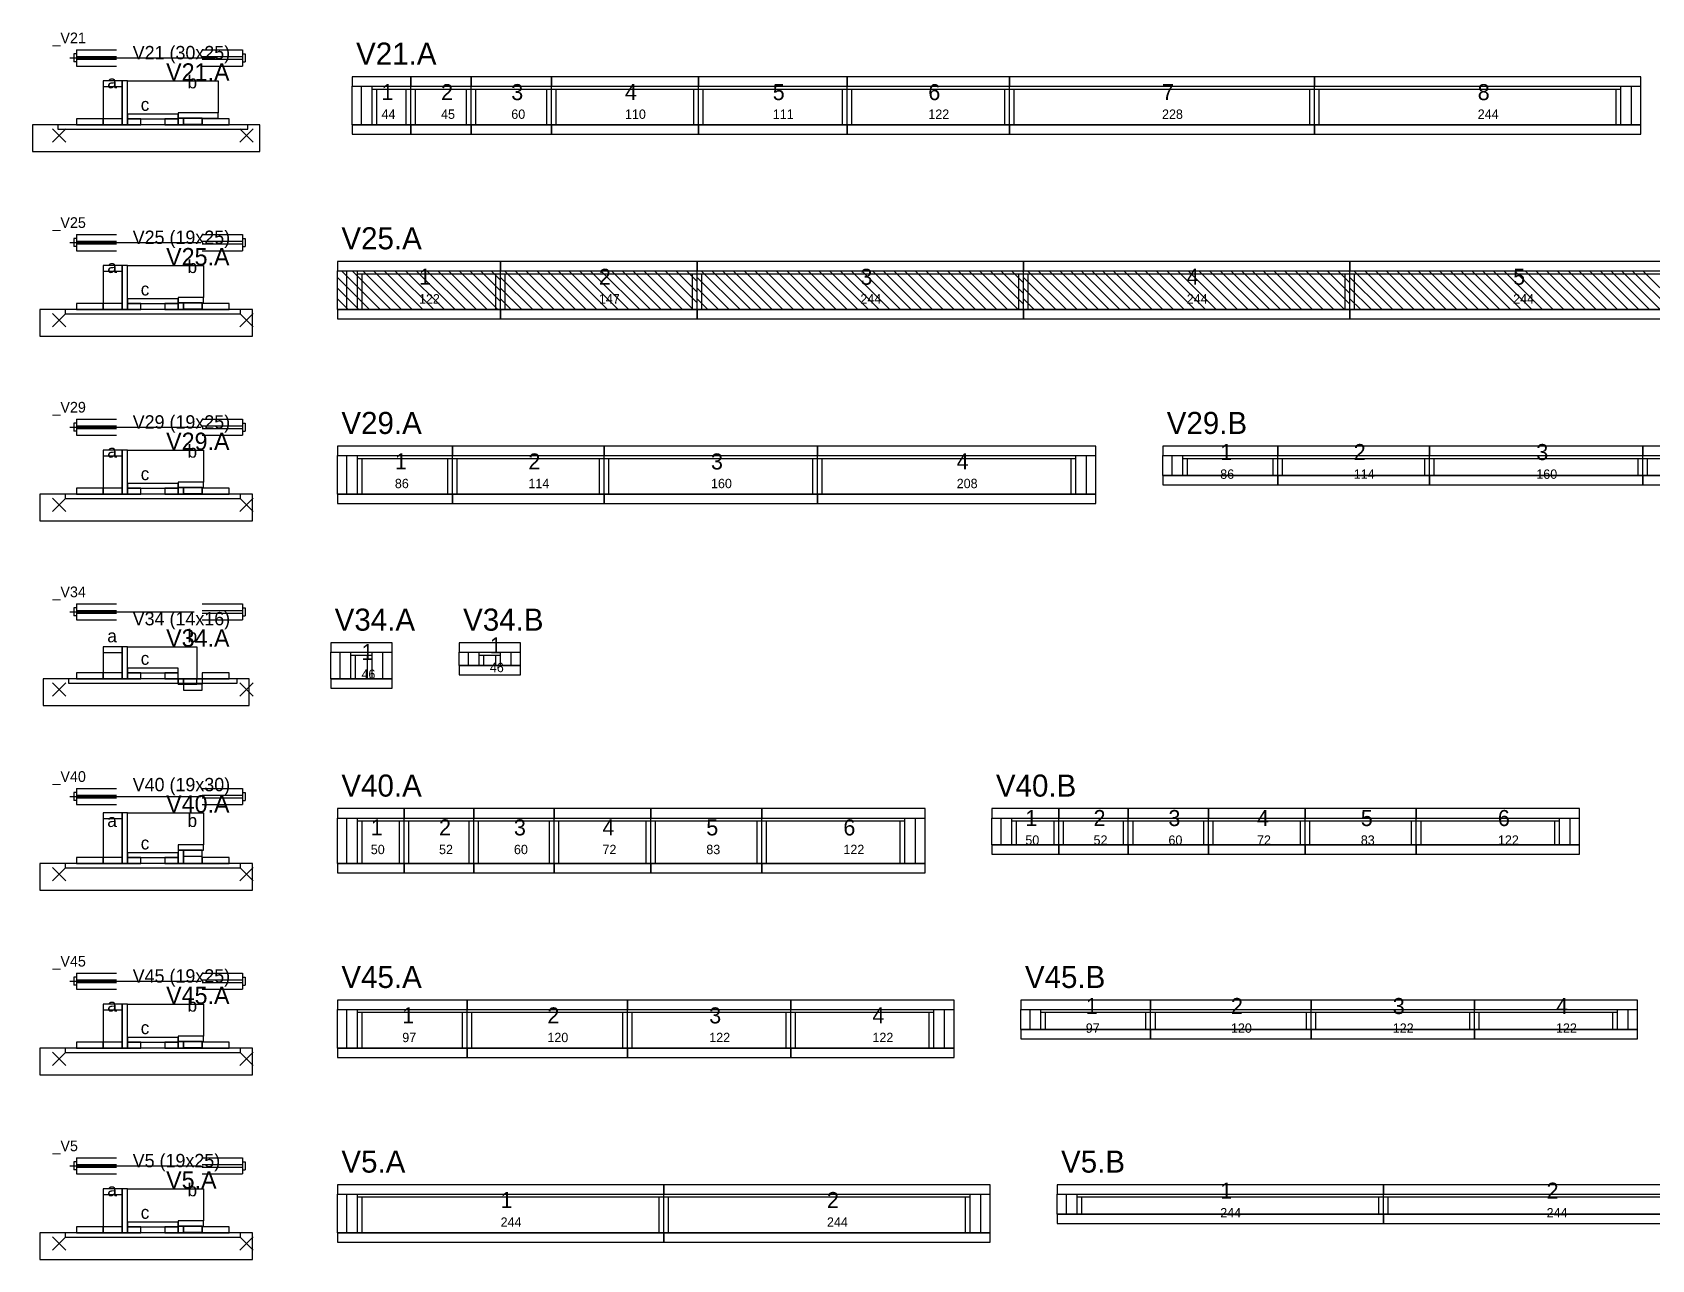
# Model space of a CAD drawing. Header units: metres. Extents: x -10 to 74425, y -2037 to 26.
# Drawn here: x 46985 to 48195, y -904 to 13 of the extents above; entities that cross this region are included whole.
import ezdxf

# ---------------------------------------------------------------- set-up
doc = ezdxf.new("R2010")
doc.units = ezdxf.units.M
doc.layers.add('LABELS', color=3, linetype='Continuous')
doc.layers.add('VIGAS', color=7, linetype='Continuous')

msp = doc.modelspace()

# ---------------------------------------------------------------- linework, layer by layer
at = {"layer": 'VIGAS'}
for p, q in [((47017.6, 0), (47047.6, 0)), ((47017.6, 0), (47017.6, -12)), ((47111.6, 0), (47141.6, 0)), ((47141.6, 0), (47141.6, -12)), ((47012.6, -6), (47121.6, -6)), ((47015.6, -3), (47015.6, -9)), ((47017.6, -3), (47015.6, -3)), ((47017.6, -9), (47015.6, -9)), ((47017.6, -5), (47047.6, -5)), ((47017.6, -7), (47047.6, -7)), ((47017.6, -12), (47047.6, -12)), ((47111.6, -5), (47141.6, -5)), ((47111.6, -7), (47141.6, -7)), ((47111.6, -12), (47141.6, -12)), ((47141.6, -3), (47143.6, -3)), ((47141.6, -9), (47143.6, -9)), ((47143.6, -3), (47143.6, -9)), ((47223.6, -27), (47267.6, -27)), ((47223.6, -56), (47223.6, -27)), ((47230.6, -56), (47230.6, -27)), ((47238.6, -56), (47238.6, -27)), ((47238.6, -29.2), (47267.6, -29.2)), ((47242.1, -56), (47242.1, -29.2)), ((47264.1, -56), (47264.1, -29.2)), ((47267.6, -56), (47267.6, -27)), ((47267.6, -56), (47267.6, -27)), ((47267.6, -27), (47312.6, -27)), ((47267.6, -56), (47267.6, -27)), ((47267.6, -56), (47267.6, -27)), ((47267.6, -56), (47267.6, -27)), ((47267.6, -29.2), (47312.6, -29.2)), ((47271.1, -56), (47271.1, -29.2)), ((47309.1, -56), (47309.1, -29.2)), ((47312.6, -56), (47312.6, -27)), ((47312.6, -56), (47312.6, -27)), ((47312.6, -27), (47372.6, -27)), ((47312.6, -56), (47312.6, -27)), ((47312.6, -56), (47312.6, -27)), ((47312.6, -56), (47312.6, -27)), ((47312.6, -29.2), (47372.6, -29.2)), ((47316.1, -56), (47316.1, -29.2)), ((47369.1, -56), (47369.1, -29.2)), ((47372.6, -56), (47372.6, -27)), ((47372.6, -56), (47372.6, -27)), ((47372.6, -27), (47482.6, -27)), ((47372.6, -56), (47372.6, -27)), ((47372.6, -56), (47372.6, -27)), ((47372.6, -56), (47372.6, -27)), ((47372.6, -29.2), (47482.6, -29.2)), ((47376.1, -56), (47376.1, -29.2)), ((47479.1, -56), (47479.1, -29.2)), ((47482.6, -56), (47482.6, -27)), ((47482.6, -56), (47482.6, -27)), ((47482.6, -27), (47593.6, -27)), ((47482.6, -56), (47482.6, -27)), ((47482.6, -56), (47482.6, -27)), ((47482.6, -56), (47482.6, -27)), ((47482.6, -29.2), (47593.6, -29.2)), ((47486.1, -56), (47486.1, -29.2)), ((47590.1, -56), (47590.1, -29.2)), ((47593.6, -56), (47593.6, -27)), ((47593.6, -56), (47593.6, -27)), ((47593.6, -27), (47715.1, -27)), ((47593.6, -56), (47593.6, -27)), ((47593.6, -56), (47593.6, -27)), ((47593.6, -56), (47593.6, -27)), ((47593.6, -29.2), (47715.1, -29.2)), ((47597.1, -56), (47597.1, -29.2)), ((47711.6, -56), (47711.6, -29.2)), ((47715.1, -56), (47715.1, -27)), ((47715.1, -56), (47715.1, -27)), ((47715.1, -27), (47943.1, -27)), ((47715.1, -56), (47715.1, -27)), ((47715.1, -56), (47715.1, -27)), ((47715.1, -56), (47715.1, -27)), ((47715.1, -29.2), (47943.1, -29.2)), ((47718.6, -56), (47718.6, -29.2)), ((47939.6, -56), (47939.6, -29.2)), ((47943.1, -56), (47943.1, -27)), ((47943.1, -56), (47943.1, -27)), ((47943.1, -27), (48187.1, -27)), ((47943.1, -56), (47943.1, -27)), ((47943.1, -56), (47943.1, -27)), ((47943.1, -56), (47943.1, -27)), ((47943.1, -29.2), (48172.1, -29.2)), ((47946.6, -56), (47946.6, -29.2)), ((48168.6, -56), (48168.6, -29.2)), ((48172.1, -56), (48172.1, -27)), ((48180.1, -56), (48180.1, -27)), ((48187.1, -56), (48187.1, -27)), ((46999.6, -69), (47009.6, -59)), ((46999.6, -59), (47009.6, -69)), ((47139.6, -69), (47149.6, -59)), ((47139.6, -59), (47149.6, -69)), ((47223.6, -56), (47267.6, -56)), ((47238.6, -56), (47242.1, -56)), ((47264.1, -56), (47267.6, -56)), ((47267.6, -56), (47312.6, -56)), ((47267.6, -56), (47271.1, -56)), ((47309.1, -56), (47312.6, -56)), ((47312.6, -56), (47372.6, -56)), ((47312.6, -56), (47316.1, -56)), ((47369.1, -56), (47372.6, -56)), ((47372.6, -56), (47482.6, -56)), ((47372.6, -56), (47376.1, -56)), ((47479.1, -56), (47482.6, -56)), ((47482.6, -56), (47593.6, -56)), ((47482.6, -56), (47486.1, -56)), ((47590.1, -56), (47593.6, -56)), ((47593.6, -56), (47715.1, -56)), ((47593.6, -56), (47597.1, -56)), ((47711.6, -56), (47715.1, -56)), ((47715.1, -56), (47943.1, -56)), ((47715.1, -56), (47718.6, -56)), ((47939.6, -56), (47943.1, -56)), ((47943.1, -56), (48187.1, -56)), ((47943.1, -56), (47946.6, -56)), ((48168.6, -56), (48172.1, -56)), ((47012.6, -144), (47110.6, -144)), ((47015.6, -141), (47015.6, -147)), ((47017.6, -141), (47015.6, -141)), ((47017.6, -138), (47047.6, -138)), ((47017.6, -138), (47017.6, -150)), ((47017.6, -143), (47047.6, -143)), ((47017.6, -145), (47047.6, -145)), ((47111.6, -138), (47141.6, -138)), ((47111.6, -143), (47141.6, -143)), ((47111.6, -145), (47141.6, -145)), ((47141.6, -138), (47141.6, -150)), ((47141.6, -141), (47143.6, -141)), ((47143.6, -141), (47143.6, -147)), ((47017.6, -147), (47015.6, -147)), ((47017.6, -150), (47047.6, -150)), ((47111.6, -150), (47141.6, -150)), ((47141.6, -147), (47143.6, -147)), ((47212.6, -165), (47334.6, -165)), ((47212.6, -194), (47212.6, -165)), ((47244.6, -194), (47215.6, -165)), ((47219.6, -194), (47219.6, -165)), ((47252.6, -194), (47223.6, -165)), ((47227.6, -194), (47227.6, -165)), ((47227.6, -167.2), (47334.6, -167.2)), ((47231.1, -194), (47231.1, -167.2)), ((47260.6, -194), (47231.6, -165)), ((47268.6, -194), (47239.6, -165)), ((47276.6, -194), (47247.6, -165)), ((47284.6, -194), (47255.6, -165)), ((47292.6, -194), (47263.6, -165)), ((47300.6, -194), (47271.6, -165)), ((47308.6, -194), (47279.6, -165)), ((47316.6, -194), (47287.6, -165)), ((47324.6, -194), (47295.6, -165)), ((47332.6, -194), (47303.6, -165)), ((47334.6, -188), (47311.6, -165)), ((47334.6, -180), (47319.6, -165)), ((47334.6, -172), (47327.6, -165)), ((47331.1, -194), (47331.1, -167.2)), ((47334.6, -194), (47334.6, -165)), ((47334.6, -194), (47334.6, -165)), ((47334.6, -165), (47481.6, -165)), ((47334.6, -194), (47334.6, -165)), ((47334.6, -194), (47334.6, -165)), ((47334.6, -194), (47334.6, -165)), ((47334.6, -167.2), (47481.6, -167.2)), ((47366.6, -194), (47337.6, -165)), ((47338.1, -194), (47338.1, -167.2)), ((47374.6, -194), (47345.6, -165)), ((47382.6, -194), (47353.6, -165)), ((47390.6, -194), (47361.6, -165)), ((47398.6, -194), (47369.6, -165)), ((47406.6, -194), (47377.6, -165)), ((47414.6, -194), (47385.6, -165)), ((47422.6, -194), (47393.6, -165)), ((47430.6, -194), (47401.6, -165)), ((47438.6, -194), (47409.6, -165)), ((47446.6, -194), (47417.6, -165)), ((47454.6, -194), (47425.6, -165)), ((47462.6, -194), (47433.6, -165)), ((47470.6, -194), (47441.6, -165)), ((47478.6, -194), (47449.6, -165)), ((47481.6, -189), (47457.6, -165)), ((47481.6, -181), (47465.6, -165)), ((47481.6, -173), (47473.6, -165)), ((47478.1, -194), (47478.1, -167.2)), ((47481.6, -194), (47481.6, -165)), ((47481.6, -194), (47481.6, -165)), ((47481.6, -165), (47725.6, -165)), ((47481.6, -194), (47481.6, -165)), ((47481.6, -194), (47481.6, -165)), ((47481.6, -194), (47481.6, -165)), ((47481.6, -165), (47481.6, -165)), ((47481.6, -167.2), (47725.6, -167.2)), ((47513.6, -194), (47484.6, -165)), ((47485.1, -194), (47485.1, -167.2)), ((47521.6, -194), (47492.6, -165)), ((47529.6, -194), (47500.6, -165)), ((47537.6, -194), (47508.6, -165)), ((47545.6, -194), (47516.6, -165)), ((47553.6, -194), (47524.6, -165)), ((47561.6, -194), (47532.6, -165)), ((47569.6, -194), (47540.6, -165)), ((47577.6, -194), (47548.6, -165)), ((47585.6, -194), (47556.6, -165)), ((47593.6, -194), (47564.6, -165)), ((47601.6, -194), (47572.6, -165)), ((47609.6, -194), (47580.6, -165)), ((47617.6, -194), (47588.6, -165)), ((47625.6, -194), (47596.6, -165)), ((47633.6, -194), (47604.6, -165)), ((47641.6, -194), (47612.6, -165)), ((47649.6, -194), (47620.6, -165)), ((47657.6, -194), (47628.6, -165)), ((47665.6, -194), (47636.6, -165)), ((47673.6, -194), (47644.6, -165)), ((47681.6, -194), (47652.6, -165)), ((47689.6, -194), (47660.6, -165)), ((47697.6, -194), (47668.6, -165)), ((47705.6, -194), (47676.6, -165)), ((47713.6, -194), (47684.6, -165)), ((47721.6, -194), (47692.6, -165)), ((47725.6, -190), (47700.6, -165)), ((47725.6, -182), (47708.6, -165)), ((47725.6, -174), (47716.6, -165)), ((47722.1, -194), (47722.1, -167.2)), ((47725.6, -166), (47724.6, -165)), ((47725.6, -194), (47725.6, -165)), ((47725.6, -194), (47725.6, -165)), ((47725.6, -165), (47969.6, -165)), ((47725.6, -194), (47725.6, -165)), ((47725.6, -194), (47725.6, -165)), ((47725.6, -194), (47725.6, -165)), ((47725.6, -167.2), (47969.6, -167.2)), ((47757.6, -194), (47728.6, -165)), ((47729.1, -194), (47729.1, -167.2)), ((47765.6, -194), (47736.6, -165)), ((47773.6, -194), (47744.6, -165)), ((47781.6, -194), (47752.6, -165)), ((47789.6, -194), (47760.6, -165)), ((47797.6, -194), (47768.6, -165)), ((47805.6, -194), (47776.6, -165)), ((47813.6, -194), (47784.6, -165)), ((47821.6, -194), (47792.6, -165)), ((47829.6, -194), (47800.6, -165)), ((47837.6, -194), (47808.6, -165)), ((47845.6, -194), (47816.6, -165)), ((47853.6, -194), (47824.6, -165)), ((47861.6, -194), (47832.6, -165)), ((47869.6, -194), (47840.6, -165)), ((47877.6, -194), (47848.6, -165)), ((47885.6, -194), (47856.6, -165)), ((47893.6, -194), (47864.6, -165)), ((47901.6, -194), (47872.6, -165)), ((47909.6, -194), (47880.6, -165)), ((47917.6, -194), (47888.6, -165)), ((47925.6, -194), (47896.6, -165)), ((47933.6, -194), (47904.6, -165)), ((47941.6, -194), (47912.6, -165)), ((47949.6, -194), (47920.6, -165)), ((47957.6, -194), (47928.6, -165)), ((47965.6, -194), (47936.6, -165)), ((47969.6, -190), (47944.6, -165)), ((47969.6, -182), (47952.6, -165)), ((47969.6, -174), (47960.6, -165)), ((47966.1, -194), (47966.1, -167.2)), ((47969.6, -166), (47968.6, -165)), ((47969.6, -194), (47969.6, -165)), ((47969.6, -194), (47969.6, -165)), ((47969.6, -165), (48213.6, -165)), ((47969.6, -194), (47969.6, -165)), ((47969.6, -194), (47969.6, -165)), ((47969.6, -194), (47969.6, -165)), ((47969.6, -167.2), (48213.6, -167.2)), ((48001.6, -194), (47972.6, -165)), ((47973.1, -194), (47973.1, -167.2)), ((48009.6, -194), (47980.6, -165)), ((48017.6, -194), (47988.6, -165)), ((48025.6, -194), (47996.6, -165)), ((48033.6, -194), (48004.6, -165)), ((48041.6, -194), (48012.6, -165)), ((48049.6, -194), (48020.6, -165)), ((48057.6, -194), (48028.6, -165)), ((48065.6, -194), (48036.6, -165)), ((48073.6, -194), (48044.6, -165)), ((48081.6, -194), (48052.6, -165)), ((48089.6, -194), (48060.6, -165)), ((48097.6, -194), (48068.6, -165)), ((48105.6, -194), (48076.6, -165)), ((48113.6, -194), (48084.6, -165)), ((48121.6, -194), (48092.6, -165)), ((48129.6, -194), (48100.6, -165)), ((48137.6, -194), (48108.6, -165)), ((48145.6, -194), (48116.6, -165)), ((48153.6, -194), (48124.6, -165)), ((48161.6, -194), (48132.6, -165)), ((48169.6, -194), (48140.6, -165)), ((48177.6, -194), (48148.6, -165)), ((48185.6, -194), (48156.6, -165)), ((48193.6, -194), (48164.6, -165)), ((48201.6, -194), (48172.6, -165)), ((48209.6, -194), (48180.6, -165)), ((48213.6, -190), (48188.6, -165)), ((47236.6, -194), (47212.6, -170)), ((47228.6, -194), (47212.6, -178)), ((47358.6, -194), (47334.6, -170)), ((47350.6, -194), (47334.6, -178)), ((47505.6, -194), (47481.6, -170)), ((47497.6, -194), (47481.6, -178)), ((47749.6, -194), (47725.6, -170)), ((47741.6, -194), (47725.6, -178)), ((47993.6, -194), (47969.6, -170)), ((47985.6, -194), (47969.6, -178)), ((47220.6, -194), (47212.6, -186)), ((47342.6, -194), (47334.6, -186)), ((47489.6, -194), (47481.6, -186)), ((47733.6, -194), (47725.6, -186)), ((47977.6, -194), (47969.6, -186)), ((46999.6, -207), (47009.6, -197)), ((46999.6, -197), (47009.6, -207)), ((47139.6, -207), (47149.6, -197)), ((47139.6, -197), (47149.6, -207)), ((47212.6, -194), (47334.6, -194)), ((47212.6, -194), (47212.6, -194)), ((47227.6, -194), (47231.1, -194)), ((47331.1, -194), (47334.6, -194)), ((47334.6, -194), (47481.6, -194)), ((47334.6, -194), (47338.1, -194)), ((47334.6, -194), (47334.6, -194)), ((47478.1, -194), (47481.6, -194)), ((47481.6, -194), (47725.6, -194)), ((47481.6, -194), (47485.1, -194)), ((47481.6, -194), (47481.6, -194)), ((47722.1, -194), (47725.6, -194)), ((47725.6, -194), (47969.6, -194)), ((47725.6, -194), (47729.1, -194)), ((47725.6, -194), (47725.6, -194)), ((47966.1, -194), (47969.6, -194)), ((47969.6, -194), (48213.6, -194)), ((47969.6, -194), (47973.1, -194)), ((47969.6, -194), (47969.6, -194)), ((47017.6, -276), (47047.6, -276)), ((47017.6, -276), (47017.6, -288)), ((47111.6, -276), (47141.6, -276)), ((47141.6, -276), (47141.6, -288)), ((47012.6, -282), (47110.6, -282)), ((47015.6, -279), (47015.6, -285)), ((47017.6, -279), (47015.6, -279)), ((47017.6, -285), (47015.6, -285)), ((47017.6, -281), (47047.6, -281)), ((47017.6, -283), (47047.6, -283)), ((47017.6, -288), (47047.6, -288)), ((47111.6, -281), (47141.6, -281)), ((47111.6, -283), (47141.6, -283)), ((47111.6, -288), (47141.6, -288)), ((47141.6, -279), (47143.6, -279)), ((47141.6, -285), (47143.6, -285)), ((47143.6, -279), (47143.6, -285)), ((47212.6, -303), (47298.6, -303)), ((47212.6, -332), (47212.6, -303)), ((47219.6, -332), (47219.6, -303)), ((47227.6, -332), (47227.6, -303)), ((47227.6, -305.2), (47298.6, -305.2)), ((47231.1, -332), (47231.1, -305.2)), ((47295.1, -332), (47295.1, -305.2)), ((47298.6, -332), (47298.6, -303)), ((47298.6, -332), (47298.6, -303)), ((47298.6, -303), (47412.1, -303)), ((47298.6, -332), (47298.6, -303)), ((47298.6, -332), (47298.6, -303)), ((47298.6, -332), (47298.6, -303)), ((47298.6, -305.2), (47412.1, -305.2)), ((47302.1, -332), (47302.1, -305.2)), ((47408.6, -332), (47408.6, -305.2)), ((47412.1, -332), (47412.1, -303)), ((47412.1, -332), (47412.1, -303)), ((47412.1, -303), (47571.6, -303)), ((47412.1, -332), (47412.1, -303)), ((47412.1, -332), (47412.1, -303)), ((47412.1, -332), (47412.1, -303)), ((47412.1, -305.2), (47571.6, -305.2)), ((47415.6, -332), (47415.6, -305.2)), ((47568.1, -332), (47568.1, -305.2)), ((47571.6, -332), (47571.6, -303)), ((47571.6, -332), (47571.6, -303)), ((47571.6, -303), (47779.6, -303)), ((47571.6, -332), (47571.6, -303)), ((47571.6, -332), (47571.6, -303)), ((47571.6, -332), (47571.6, -303)), ((47571.6, -305.2), (47764.6, -305.2)), ((47575.1, -332), (47575.1, -305.2)), ((47761.1, -332), (47761.1, -305.2)), ((47764.6, -332), (47764.6, -303)), ((47772.6, -332), (47772.6, -303)), ((47779.6, -332), (47779.6, -303)), ((47829.6, -303), (47915.6, -303)), ((47829.6, -318), (47829.6, -303)), ((47836.6, -318), (47836.6, -303)), ((47844.6, -318), (47844.6, -303)), ((47844.6, -305.2), (47915.6, -305.2)), ((47848.1, -318), (47848.1, -305.2)), ((47912.1, -318), (47912.1, -305.2)), ((47915.6, -318), (47915.6, -303)), ((47915.6, -318), (47915.6, -303)), ((47915.6, -303), (48029.1, -303)), ((47915.6, -318), (47915.6, -303)), ((47915.6, -318), (47915.6, -303)), ((47915.6, -318), (47915.6, -303)), ((47915.6, -305.2), (48029.1, -305.2)), ((47919.1, -318), (47919.1, -305.2)), ((48025.6, -318), (48025.6, -305.2)), ((48029.1, -318), (48029.1, -303)), ((48029.1, -318), (48029.1, -303)), ((48029.1, -303), (48188.6, -303)), ((48029.1, -318), (48029.1, -303)), ((48029.1, -318), (48029.1, -303)), ((48029.1, -318), (48029.1, -303)), ((48029.1, -305.2), (48188.6, -305.2)), ((48032.6, -318), (48032.6, -305.2)), ((48185.1, -318), (48185.1, -305.2)), ((48188.6, -318), (48188.6, -303)), ((48188.6, -318), (48188.6, -303)), ((48188.6, -303), (48396.6, -303)), ((48188.6, -318), (48188.6, -303)), ((48188.6, -318), (48188.6, -303)), ((48188.6, -318), (48188.6, -303)), ((48188.6, -305.2), (48381.6, -305.2)), ((48192.1, -318), (48192.1, -305.2)), ((47829.6, -318), (47915.6, -318)), ((47844.6, -318), (47848.1, -318)), ((47912.1, -318), (47915.6, -318)), ((47915.6, -318), (48029.1, -318)), ((47915.6, -318), (47919.1, -318)), ((48025.6, -318), (48029.1, -318)), ((48029.1, -318), (48188.6, -318)), ((48029.1, -318), (48032.6, -318)), ((48185.1, -318), (48188.6, -318)), ((48188.6, -318), (48396.6, -318)), ((48188.6, -318), (48192.1, -318)), ((46999.6, -345), (47009.6, -335)), ((46999.6, -335), (47009.6, -345)), ((47139.6, -345), (47149.6, -335)), ((47139.6, -335), (47149.6, -345)), ((47212.6, -332), (47298.6, -332)), ((47227.6, -332), (47231.1, -332)), ((47295.1, -332), (47298.6, -332)), ((47298.6, -332), (47412.1, -332)), ((47298.6, -332), (47302.1, -332)), ((47408.6, -332), (47412.1, -332)), ((47412.1, -332), (47571.6, -332)), ((47412.1, -332), (47415.6, -332)), ((47568.1, -332), (47571.6, -332)), ((47571.6, -332), (47779.6, -332)), ((47571.6, -332), (47575.1, -332)), ((47761.1, -332), (47764.6, -332)), ((47012.6, -420), (47105.6, -420)), ((47015.6, -417), (47015.6, -423)), ((47017.6, -417), (47015.6, -417)), ((47017.6, -423), (47015.6, -423)), ((47017.6, -414), (47047.6, -414)), ((47017.6, -414), (47017.6, -426)), ((47017.6, -419), (47047.6, -419)), ((47017.6, -421), (47047.6, -421)), ((47111.6, -414), (47141.6, -414)), ((47111.6, -419), (47141.6, -419)), ((47111.6, -421), (47141.6, -421)), ((47141.6, -414), (47141.6, -426)), ((47141.6, -417), (47143.6, -417)), ((47141.6, -423), (47143.6, -423)), ((47143.6, -417), (47143.6, -423)), ((47017.6, -426), (47047.6, -426)), ((47111.6, -426), (47141.6, -426)), ((47207.6, -450), (47253.6, -450)), ((47207.6, -470), (47207.6, -450)), ((47214.6, -470), (47214.6, -450)), ((47222.6, -470), (47222.6, -450)), ((47222.6, -452.2), (47238.6, -452.2)), ((47226.1, -470), (47226.1, -452.2)), ((47235.1, -470), (47235.1, -452.2)), ((47238.6, -470), (47238.6, -450)), ((47246.6, -470), (47246.6, -450)), ((47253.6, -470), (47253.6, -450)), ((47303.6, -450), (47349.6, -450)), ((47303.6, -460), (47303.6, -450)), ((47310.6, -460), (47310.6, -450)), ((47318.6, -460), (47318.6, -450)), ((47318.6, -452.2), (47334.6, -452.2)), ((47322.1, -460), (47322.1, -452.2)), ((47331.1, -460), (47331.1, -452.2)), ((47334.6, -460), (47334.6, -450)), ((47342.6, -460), (47342.6, -450)), ((47349.6, -460), (47349.6, -450)), ((47207.6, -470), (47253.6, -470)), ((47222.6, -470), (47226.1, -470)), ((47235.1, -470), (47238.6, -470)), ((47303.6, -460), (47349.6, -460)), ((47318.6, -460), (47322.1, -460)), ((47331.1, -460), (47334.6, -460)), ((46999.6, -483), (47009.6, -473)), ((46999.6, -473), (47009.6, -483)), ((47139.6, -483), (47149.6, -473)), ((47139.6, -473), (47149.6, -483)), ((47015.6, -555), (47015.6, -561)), ((47017.6, -555), (47015.6, -555)), ((47017.6, -552), (47047.6, -552)), ((47017.6, -552), (47017.6, -564)), ((47111.6, -552), (47141.6, -552)), ((47141.6, -552), (47141.6, -564)), ((47141.6, -555), (47143.6, -555)), ((47143.6, -555), (47143.6, -561)), ((47012.6, -558), (47110.6, -558)), ((47017.6, -561), (47015.6, -561)), ((47017.6, -557), (47047.6, -557)), ((47017.6, -559), (47047.6, -559)), ((47017.6, -564), (47047.6, -564)), ((47111.6, -557), (47141.6, -557)), ((47111.6, -559), (47141.6, -559)), ((47111.6, -564), (47141.6, -564)), ((47141.6, -561), (47143.6, -561)), ((47212.6, -574), (47262.6, -574)), ((47212.6, -608), (47212.6, -574)), ((47219.6, -608), (47219.6, -574)), ((47227.6, -608), (47227.6, -574)), ((47227.6, -576.2), (47262.6, -576.2)), ((47231.1, -608), (47231.1, -576.2)), ((47259.1, -608), (47259.1, -576.2)), ((47262.6, -608), (47262.6, -574)), ((47262.6, -608), (47262.6, -574)), ((47262.6, -574), (47314.6, -574)), ((47262.6, -608), (47262.6, -574)), ((47262.6, -608), (47262.6, -574)), ((47262.6, -608), (47262.6, -574)), ((47262.6, -576.2), (47314.6, -576.2)), ((47266.1, -608), (47266.1, -576.2)), ((47311.1, -608), (47311.1, -576.2)), ((47314.6, -608), (47314.6, -574)), ((47314.6, -608), (47314.6, -574)), ((47314.6, -574), (47374.6, -574)), ((47314.6, -608), (47314.6, -574)), ((47314.6, -608), (47314.6, -574)), ((47314.6, -608), (47314.6, -574)), ((47314.6, -576.2), (47374.6, -576.2)), ((47318.1, -608), (47318.1, -576.2)), ((47371.1, -608), (47371.1, -576.2)), ((47374.6, -608), (47374.6, -574)), ((47374.6, -608), (47374.6, -574)), ((47374.6, -574), (47446.9, -574)), ((47374.6, -608), (47374.6, -574)), ((47374.6, -608), (47374.6, -574)), ((47374.6, -608), (47374.6, -574)), ((47374.6, -576.2), (47446.9, -576.2)), ((47378.1, -608), (47378.1, -576.2)), ((47443.4, -608), (47443.4, -576.2)), ((47446.9, -608), (47446.9, -574)), ((47446.9, -608), (47446.9, -574)), ((47446.9, -574), (47529.9, -574)), ((47446.9, -608), (47446.9, -574)), ((47446.9, -608), (47446.9, -574)), ((47446.9, -608), (47446.9, -574)), ((47446.9, -576.2), (47529.9, -576.2)), ((47450.4, -608), (47450.4, -576.2)), ((47526.4, -608), (47526.4, -576.2)), ((47529.9, -608), (47529.9, -574)), ((47529.9, -608), (47529.9, -574)), ((47529.9, -574), (47651.9, -574)), ((47529.9, -608), (47529.9, -574)), ((47529.9, -608), (47529.9, -574)), ((47529.9, -608), (47529.9, -574)), ((47529.9, -576.2), (47636.9, -576.2)), ((47533.4, -608), (47533.4, -576.2)), ((47633.4, -608), (47633.4, -576.2)), ((47636.9, -608), (47636.9, -574)), ((47644.9, -608), (47644.9, -574)), ((47651.9, -608), (47651.9, -574)), ((47701.9, -574), (47751.9, -574)), ((47701.9, -594), (47701.9, -574)), ((47708.9, -594), (47708.9, -574)), ((47716.9, -594), (47716.9, -574)), ((47716.9, -576.2), (47751.9, -576.2)), ((47720.4, -594), (47720.4, -576.2)), ((47748.4, -594), (47748.4, -576.2)), ((47751.9, -594), (47751.9, -574)), ((47751.9, -594), (47751.9, -574)), ((47751.9, -574), (47803.9, -574)), ((47751.9, -594), (47751.9, -574)), ((47751.9, -594), (47751.9, -574)), ((47751.9, -594), (47751.9, -574)), ((47751.9, -576.2), (47803.9, -576.2)), ((47755.4, -594), (47755.4, -576.2)), ((47800.4, -594), (47800.4, -576.2)), ((47803.9, -594), (47803.9, -574)), ((47803.9, -594), (47803.9, -574)), ((47803.9, -574), (47863.9, -574)), ((47803.9, -594), (47803.9, -574)), ((47803.9, -594), (47803.9, -574)), ((47803.9, -594), (47803.9, -574)), ((47803.9, -576.2), (47863.9, -576.2)), ((47807.4, -594), (47807.4, -576.2)), ((47860.4, -594), (47860.4, -576.2)), ((47863.9, -594), (47863.9, -574)), ((47863.9, -594), (47863.9, -574)), ((47863.9, -574), (47936.2, -574)), ((47863.9, -594), (47863.9, -574)), ((47863.9, -594), (47863.9, -574)), ((47863.9, -594), (47863.9, -574)), ((47863.9, -576.2), (47936.2, -576.2)), ((47867.4, -594), (47867.4, -576.2)), ((47932.7, -594), (47932.7, -576.2)), ((47936.2, -594), (47936.2, -574)), ((47936.2, -594), (47936.2, -574)), ((47936.2, -574), (48019.2, -574)), ((47936.2, -594), (47936.2, -574)), ((47936.2, -594), (47936.2, -574)), ((47936.2, -594), (47936.2, -574)), ((47936.2, -576.2), (48019.2, -576.2)), ((47939.7, -594), (47939.7, -576.2)), ((48015.7, -594), (48015.7, -576.2)), ((48019.2, -594), (48019.2, -574)), ((48019.2, -594), (48019.2, -574)), ((48019.2, -574), (48141.2, -574)), ((48019.2, -594), (48019.2, -574)), ((48019.2, -594), (48019.2, -574)), ((48019.2, -594), (48019.2, -574)), ((48019.2, -576.2), (48126.2, -576.2)), ((48022.7, -594), (48022.7, -576.2)), ((48122.7, -594), (48122.7, -576.2)), ((48126.2, -594), (48126.2, -574)), ((48134.2, -594), (48134.2, -574)), ((48141.2, -594), (48141.2, -574)), ((47701.9, -594), (47751.9, -594)), ((47716.9, -594), (47720.4, -594)), ((47748.4, -594), (47751.9, -594)), ((47751.9, -594), (47803.9, -594)), ((47751.9, -594), (47755.4, -594)), ((47800.4, -594), (47803.9, -594)), ((47803.9, -594), (47863.9, -594)), ((47803.9, -594), (47807.4, -594)), ((47860.4, -594), (47863.9, -594)), ((47863.9, -594), (47936.2, -594)), ((47863.9, -594), (47867.4, -594)), ((47932.7, -594), (47936.2, -594)), ((47936.2, -594), (48019.2, -594)), ((47936.2, -594), (47939.7, -594)), ((48015.7, -594), (48019.2, -594)), ((48019.2, -594), (48141.2, -594)), ((48019.2, -594), (48022.7, -594)), ((48122.7, -594), (48126.2, -594)), ((46999.6, -621), (47009.6, -611)), ((46999.6, -611), (47009.6, -621)), ((47139.6, -621), (47149.6, -611)), ((47139.6, -611), (47149.6, -621)), ((47212.6, -608), (47262.6, -608)), ((47227.6, -608), (47231.1, -608)), ((47259.1, -608), (47262.6, -608)), ((47262.6, -608), (47314.6, -608)), ((47262.6, -608), (47266.1, -608)), ((47311.1, -608), (47314.6, -608)), ((47314.6, -608), (47374.6, -608)), ((47314.6, -608), (47318.1, -608)), ((47371.1, -608), (47374.6, -608)), ((47374.6, -608), (47446.9, -608)), ((47374.6, -608), (47378.1, -608)), ((47443.4, -608), (47446.9, -608)), ((47446.9, -608), (47529.9, -608)), ((47446.9, -608), (47450.4, -608)), ((47526.4, -608), (47529.9, -608)), ((47529.9, -608), (47651.9, -608)), ((47529.9, -608), (47533.4, -608)), ((47633.4, -608), (47636.9, -608)), ((47012.6, -696), (47110.6, -696)), ((47015.6, -693), (47015.6, -699)), ((47017.6, -693), (47015.6, -693)), ((47017.6, -699), (47015.6, -699)), ((47017.6, -690), (47047.6, -690)), ((47017.6, -690), (47017.6, -702)), ((47017.6, -695), (47047.6, -695)), ((47017.6, -697), (47047.6, -697)), ((47017.6, -702), (47047.6, -702)), ((47111.6, -690), (47141.6, -690)), ((47111.6, -695), (47141.6, -695)), ((47111.6, -697), (47141.6, -697)), ((47111.6, -702), (47141.6, -702)), ((47141.6, -690), (47141.6, -702)), ((47141.6, -693), (47143.6, -693)), ((47141.6, -699), (47143.6, -699)), ((47143.6, -693), (47143.6, -699)), ((47212.6, -717), (47309.6, -717)), ((47212.6, -746), (47212.6, -717)), ((47219.6, -746), (47219.6, -717)), ((47227.6, -746), (47227.6, -717)), ((47227.6, -719.2), (47309.6, -719.2)), ((47231.1, -746), (47231.1, -719.2)), ((47306.1, -746), (47306.1, -719.2)), ((47309.6, -746), (47309.6, -717)), ((47309.6, -746), (47309.6, -717)), ((47309.6, -717), (47429.6, -717)), ((47309.6, -746), (47309.6, -717)), ((47309.6, -746), (47309.6, -717)), ((47309.6, -746), (47309.6, -717)), ((47309.6, -719.2), (47429.6, -719.2)), ((47313.1, -746), (47313.1, -719.2)), ((47426.1, -746), (47426.1, -719.2)), ((47429.6, -746), (47429.6, -717)), ((47429.6, -746), (47429.6, -717)), ((47429.6, -717), (47551.6, -717)), ((47429.6, -746), (47429.6, -717)), ((47429.6, -746), (47429.6, -717)), ((47429.6, -746), (47429.6, -717)), ((47429.6, -719.2), (47551.6, -719.2)), ((47433.1, -746), (47433.1, -719.2)), ((47548.1, -746), (47548.1, -719.2)), ((47551.6, -746), (47551.6, -717)), ((47551.6, -746), (47551.6, -717)), ((47551.6, -717), (47673.6, -717)), ((47551.6, -746), (47551.6, -717)), ((47551.6, -746), (47551.6, -717)), ((47551.6, -746), (47551.6, -717)), ((47551.6, -719.2), (47658.6, -719.2)), ((47555.1, -746), (47555.1, -719.2)), ((47655.1, -746), (47655.1, -719.2)), ((47658.6, -746), (47658.6, -717)), ((47666.6, -746), (47666.6, -717)), ((47673.6, -746), (47673.6, -717)), ((47723.6, -717), (47820.6, -717)), ((47723.6, -732), (47723.6, -717)), ((47730.6, -732), (47730.6, -717)), ((47738.6, -732), (47738.6, -717)), ((47738.6, -719.2), (47820.6, -719.2)), ((47742.1, -732), (47742.1, -719.2)), ((47817.1, -732), (47817.1, -719.2)), ((47820.6, -732), (47820.6, -717)), ((47820.6, -732), (47820.6, -717)), ((47820.6, -717), (47940.6, -717)), ((47820.6, -732), (47820.6, -717)), ((47820.6, -732), (47820.6, -717)), ((47820.6, -732), (47820.6, -717)), ((47820.6, -719.2), (47940.6, -719.2)), ((47824.1, -732), (47824.1, -719.2)), ((47937.1, -732), (47937.1, -719.2)), ((47940.6, -732), (47940.6, -717)), ((47940.6, -732), (47940.6, -717)), ((47940.6, -717), (48062.6, -717)), ((47940.6, -732), (47940.6, -717)), ((47940.6, -732), (47940.6, -717)), ((47940.6, -732), (47940.6, -717)), ((47940.6, -719.2), (48062.6, -719.2)), ((47944.1, -732), (47944.1, -719.2)), ((48059.1, -732), (48059.1, -719.2)), ((48062.6, -732), (48062.6, -717)), ((48062.6, -732), (48062.6, -717)), ((48062.6, -717), (48184.6, -717)), ((48062.6, -732), (48062.6, -717)), ((48062.6, -732), (48062.6, -717)), ((48062.6, -732), (48062.6, -717)), ((48062.6, -719.2), (48169.6, -719.2)), ((48066.1, -732), (48066.1, -719.2)), ((48166.1, -732), (48166.1, -719.2)), ((48169.6, -732), (48169.6, -717)), ((48177.6, -732), (48177.6, -717)), ((48184.6, -732), (48184.6, -717)), ((47723.6, -732), (47820.6, -732)), ((47738.6, -732), (47742.1, -732)), ((47817.1, -732), (47820.6, -732)), ((47820.6, -732), (47940.6, -732)), ((47820.6, -732), (47824.1, -732)), ((47937.1, -732), (47940.6, -732)), ((47940.6, -732), (48062.6, -732)), ((47940.6, -732), (47944.1, -732)), ((48059.1, -732), (48062.6, -732)), ((48062.6, -732), (48184.6, -732)), ((48062.6, -732), (48066.1, -732)), ((48166.1, -732), (48169.6, -732)), ((46999.6, -759), (47009.6, -749)), ((46999.6, -749), (47009.6, -759)), ((47139.6, -759), (47149.6, -749)), ((47139.6, -749), (47149.6, -759)), ((47212.6, -746), (47309.6, -746)), ((47227.6, -746), (47231.1, -746)), ((47306.1, -746), (47309.6, -746)), ((47309.6, -746), (47429.6, -746)), ((47309.6, -746), (47313.1, -746)), ((47426.1, -746), (47429.6, -746)), ((47429.6, -746), (47551.6, -746)), ((47429.6, -746), (47433.1, -746)), ((47548.1, -746), (47551.6, -746)), ((47551.6, -746), (47673.6, -746)), ((47551.6, -746), (47555.1, -746)), ((47655.1, -746), (47658.6, -746)), ((47012.6, -834), (47110.6, -834)), ((47015.6, -831), (47015.6, -837)), ((47017.6, -831), (47015.6, -831)), ((47017.6, -828), (47047.6, -828)), ((47017.6, -828), (47017.6, -840)), ((47017.6, -833), (47047.6, -833)), ((47017.6, -835), (47047.6, -835)), ((47111.6, -828), (47141.6, -828)), ((47111.6, -833), (47141.6, -833)), ((47111.6, -835), (47141.6, -835)), ((47141.6, -828), (47141.6, -840)), ((47141.6, -831), (47143.6, -831)), ((47143.6, -831), (47143.6, -837)), ((47017.6, -837), (47015.6, -837)), ((47017.6, -840), (47047.6, -840)), ((47111.6, -840), (47141.6, -840)), ((47141.6, -837), (47143.6, -837)), ((47212.6, -855), (47456.6, -855)), ((47212.6, -884), (47212.6, -855)), ((47219.6, -884), (47219.6, -855)), ((47227.6, -884), (47227.6, -855)), ((47227.6, -857.2), (47456.6, -857.2)), ((47231.1, -884), (47231.1, -857.2)), ((47453.1, -884), (47453.1, -857.2)), ((47456.6, -884), (47456.6, -855)), ((47456.6, -884), (47456.6, -855)), ((47456.6, -855), (47700.6, -855)), ((47456.6, -884), (47456.6, -855)), ((47456.6, -884), (47456.6, -855)), ((47456.6, -884), (47456.6, -855)), ((47456.6, -857.2), (47685.6, -857.2)), ((47460.1, -884), (47460.1, -857.2)), ((47682.1, -884), (47682.1, -857.2)), ((47685.6, -884), (47685.6, -855)), ((47693.6, -884), (47693.6, -855)), ((47700.6, -884), (47700.6, -855)), ((47750.6, -855), (47994.6, -855)), ((47750.6, -870), (47750.6, -855)), ((47757.6, -870), (47757.6, -855)), ((47765.6, -870), (47765.6, -855)), ((47765.6, -857.2), (47994.6, -857.2)), ((47769.1, -870), (47769.1, -857.2)), ((47991.1, -870), (47991.1, -857.2)), ((47994.6, -870), (47994.6, -855)), ((47994.6, -870), (47994.6, -855)), ((47994.6, -855), (48238.6, -855)), ((47994.6, -870), (47994.6, -855)), ((47994.6, -870), (47994.6, -855)), ((47994.6, -870), (47994.6, -855)), ((47994.6, -857.2), (48223.6, -857.2)), ((47998.1, -870), (47998.1, -857.2)), ((47750.6, -870), (47994.6, -870)), ((47765.6, -870), (47769.1, -870)), ((47991.1, -870), (47994.6, -870)), ((47994.6, -870), (48238.6, -870)), ((47994.6, -870), (47998.1, -870)), ((46999.6, -897), (47009.6, -887)), ((46999.6, -887), (47009.6, -897)), ((47139.6, -897), (47149.6, -887)), ((47139.6, -887), (47149.6, -897)), ((47212.6, -884), (47456.6, -884)), ((47227.6, -884), (47231.1, -884)), ((47453.1, -884), (47456.6, -884)), ((47456.6, -884), (47700.6, -884)), ((47456.6, -884), (47460.1, -884)), ((47682.1, -884), (47685.6, -884))]:
    msp.add_line(p, q, dxfattribs=at)
for points in [[(47037.6, -56), (47051.6, -56), (47051.6, -23), (47037.6, -23)], [(47037.6, -27.4), (47051.6, -27.4), (47051.6, -23), (47037.6, -23)], [(47051.6, -56), (47055.6, -56), (47055.6, -23), (47051.6, -23)], [(47055.6, -48), (47055.6, -23), (47123.6, -23), (47123.6, -47), (47093.6, -47), (47093.6, -48)], [(47223.6, -27), (47267.6, -27), (47267.6, -20), (47223.6, -20)], [(47267.6, -27), (47312.6, -27), (47312.6, -20), (47267.6, -20)], [(47312.6, -27), (47372.6, -27), (47372.6, -20), (47312.6, -20)], [(47372.6, -27), (47482.6, -27), (47482.6, -20), (47372.6, -20)], [(47482.6, -27), (47593.6, -27), (47593.6, -20), (47482.6, -20)], [(47593.6, -27), (47715.1, -27), (47715.1, -20), (47593.6, -20)], [(47715.1, -27), (47943.1, -27), (47943.1, -20), (47715.1, -20)], [(47943.1, -27), (48187.1, -27), (48187.1, -20), (47943.1, -20)], [(47055.6, -51.6), (47093.6, -51.6), (47093.6, -48), (47055.6, -48)], [(47093.6, -51), (47123.6, -51), (47123.6, -47), (47093.6, -47)], [(46984.6, -76), (47154.6, -76), (47154.6, -56), (46984.6, -56)], [(47003.6, -59.2), (47145.6, -59.2), (47145.6, -56), (47003.6, -56)], [(47017.6, -56), (47037.6, -56), (47037.6, -51.6), (47017.6, -51.6)], [(47037.6, -56), (47051.6, -56), (47051.6, -51.6), (47037.6, -51.6)], [(47055.6, -56), (47065.6, -56), (47065.6, -51.6), (47055.6, -51.6)], [(47083.6, -56), (47093.6, -56), (47093.6, -51.6), (47083.6, -51.6)], [(47093.6, -56), (47097.6, -56), (47097.6, -51), (47093.6, -51)], [(47097.6, -56), (47111.6, -56), (47111.6, -51), (47097.6, -51)], [(47097.6, -55.4), (47111.6, -55.4), (47111.6, -51), (47097.6, -51)], [(47111.6, -56), (47131.6, -56), (47131.6, -51.6), (47111.6, -51.6)], [(47223.6, -63), (47267.6, -63), (47267.6, -56), (47223.6, -56)], [(47267.6, -63), (47312.6, -63), (47312.6, -56), (47267.6, -56)], [(47312.6, -63), (47372.6, -63), (47372.6, -56), (47312.6, -56)], [(47372.6, -63), (47482.6, -63), (47482.6, -56), (47372.6, -56)], [(47482.6, -63), (47593.6, -63), (47593.6, -56), (47482.6, -56)], [(47593.6, -63), (47715.1, -63), (47715.1, -56), (47593.6, -56)], [(47715.1, -63), (47943.1, -63), (47943.1, -56), (47715.1, -56)], [(47943.1, -63), (48187.1, -63), (48187.1, -56), (47943.1, -56)], [(47037.6, -194), (47051.6, -194), (47051.6, -161), (47037.6, -161)], [(47037.6, -165.4), (47051.6, -165.4), (47051.6, -161), (47037.6, -161)], [(47051.6, -194), (47055.6, -194), (47055.6, -161), (47051.6, -161)], [(47055.6, -186), (47055.6, -161), (47112.6, -161), (47112.6, -185), (47093.6, -185), (47093.6, -186)], [(47212.6, -165), (47334.6, -165), (47334.6, -158), (47212.6, -158)], [(47334.6, -165), (47481.6, -165), (47481.6, -158), (47334.6, -158)], [(47481.6, -165), (47725.6, -165), (47725.6, -158), (47481.6, -158)], [(47725.6, -165), (47969.6, -165), (47969.6, -158), (47725.6, -158)], [(47969.6, -165), (48213.6, -165), (48213.6, -158), (47969.6, -158)], [(47017.6, -194), (47037.6, -194), (47037.6, -189.6), (47017.6, -189.6)], [(47037.6, -194), (47051.6, -194), (47051.6, -189.6), (47037.6, -189.6)], [(47055.6, -189.6), (47093.6, -189.6), (47093.6, -186), (47055.6, -186)], [(47055.6, -194), (47065.6, -194), (47065.6, -189.6), (47055.6, -189.6)], [(47083.6, -194), (47093.6, -194), (47093.6, -189.6), (47083.6, -189.6)], [(47093.6, -189), (47112.6, -189), (47112.6, -185), (47093.6, -185)], [(47093.6, -194), (47097.6, -194), (47097.6, -189), (47093.6, -189)], [(47097.6, -194), (47111.6, -194), (47111.6, -189), (47097.6, -189)], [(47097.6, -193.4), (47111.6, -193.4), (47111.6, -189), (47097.6, -189)], [(47111.6, -194), (47131.6, -194), (47131.6, -189.6), (47111.6, -189.6)], [(46990.1, -214), (47149.1, -214), (47149.1, -194), (46990.1, -194)], [(47009.1, -197.2), (47140.1, -197.2), (47140.1, -194), (47009.1, -194)], [(47212.6, -201), (47334.6, -201), (47334.6, -194), (47212.6, -194)], [(47334.6, -201), (47481.6, -201), (47481.6, -194), (47334.6, -194)], [(47481.6, -201), (47725.6, -201), (47725.6, -194), (47481.6, -194)], [(47725.6, -201), (47969.6, -201), (47969.6, -194), (47725.6, -194)], [(47969.6, -201), (48213.6, -201), (48213.6, -194), (47969.6, -194)], [(47037.6, -332), (47051.6, -332), (47051.6, -299), (47037.6, -299)], [(47037.6, -303.4), (47051.6, -303.4), (47051.6, -299), (47037.6, -299)], [(47051.6, -332), (47055.6, -332), (47055.6, -299), (47051.6, -299)], [(47055.6, -324), (47055.6, -299), (47112.6, -299), (47112.6, -323), (47093.6, -323), (47093.6, -324)], [(47212.6, -303), (47298.6, -303), (47298.6, -296), (47212.6, -296)], [(47298.6, -303), (47412.1, -303), (47412.1, -296), (47298.6, -296)], [(47412.1, -303), (47571.6, -303), (47571.6, -296), (47412.1, -296)], [(47571.6, -303), (47779.6, -303), (47779.6, -296), (47571.6, -296)], [(47829.6, -303), (47915.6, -303), (47915.6, -296), (47829.6, -296)], [(47915.6, -303), (48029.1, -303), (48029.1, -296), (47915.6, -296)], [(48029.1, -303), (48188.6, -303), (48188.6, -296), (48029.1, -296)], [(48188.6, -303), (48396.6, -303), (48396.6, -296), (48188.6, -296)], [(47055.6, -327.6), (47093.6, -327.6), (47093.6, -324), (47055.6, -324)], [(47093.6, -327), (47112.6, -327), (47112.6, -323), (47093.6, -323)], [(47829.6, -325), (47915.6, -325), (47915.6, -318), (47829.6, -318)], [(47915.6, -325), (48029.1, -325), (48029.1, -318), (47915.6, -318)], [(48029.1, -325), (48188.6, -325), (48188.6, -318), (48029.1, -318)], [(48188.6, -325), (48396.6, -325), (48396.6, -318), (48188.6, -318)], [(46990.1, -352), (47149.1, -352), (47149.1, -332), (46990.1, -332)], [(47009.1, -335.2), (47140.1, -335.2), (47140.1, -332), (47009.1, -332)], [(47017.6, -332), (47037.6, -332), (47037.6, -327.6), (47017.6, -327.6)], [(47037.6, -332), (47051.6, -332), (47051.6, -327.6), (47037.6, -327.6)], [(47055.6, -332), (47065.6, -332), (47065.6, -327.6), (47055.6, -327.6)], [(47083.6, -332), (47093.6, -332), (47093.6, -327.6), (47083.6, -327.6)], [(47093.6, -332), (47097.6, -332), (47097.6, -327), (47093.6, -327)], [(47097.6, -332), (47111.6, -332), (47111.6, -327), (47097.6, -327)], [(47097.6, -331.4), (47111.6, -331.4), (47111.6, -327), (47097.6, -327)], [(47111.6, -332), (47131.6, -332), (47131.6, -327.6), (47111.6, -327.6)], [(47212.6, -339), (47298.6, -339), (47298.6, -332), (47212.6, -332)], [(47298.6, -339), (47412.1, -339), (47412.1, -332), (47298.6, -332)], [(47412.1, -339), (47571.6, -339), (47571.6, -332), (47412.1, -332)], [(47571.6, -339), (47779.6, -339), (47779.6, -332), (47571.6, -332)], [(47037.6, -470), (47051.6, -470), (47051.6, -446), (47037.6, -446)], [(47037.6, -450.4), (47051.6, -450.4), (47051.6, -446), (47037.6, -446)], [(47051.6, -470), (47055.6, -470), (47055.6, -446), (47051.6, -446)], [(47055.6, -462), (47055.6, -446), (47107.6, -446), (47107.6, -470), (47093.6, -470), (47093.6, -462)], [(47207.6, -450), (47253.6, -450), (47253.6, -443), (47207.6, -443)], [(47303.6, -450), (47349.6, -450), (47349.6, -443), (47303.6, -443)], [(46992.6, -490), (47146.6, -490), (47146.6, -470), (46992.6, -470)], [(47011.6, -473.2), (47137.6, -473.2), (47137.6, -470), (47011.6, -470)], [(47017.6, -470), (47037.6, -470), (47037.6, -465.6), (47017.6, -465.6)], [(47037.6, -470), (47051.6, -470), (47051.6, -465.6), (47037.6, -465.6)], [(47055.6, -465.6), (47093.6, -465.6), (47093.6, -462), (47055.6, -462)], [(47055.6, -470), (47065.6, -470), (47065.6, -465.6), (47055.6, -465.6)], [(47083.6, -470), (47093.6, -470), (47093.6, -465.6), (47083.6, -465.6)], [(47093.6, -470), (47097.6, -470), (47097.6, -474), (47093.6, -474)], [(47093.6, -474), (47107.6, -474), (47107.6, -470), (47093.6, -470)], [(47097.6, -470), (47111.6, -470), (47111.6, -474), (47097.6, -474)], [(47111.6, -470), (47131.6, -470), (47131.6, -465.6), (47111.6, -465.6)], [(47207.6, -477), (47253.6, -477), (47253.6, -470), (47207.6, -470)], [(47303.6, -467), (47349.6, -467), (47349.6, -460), (47303.6, -460)], [(47097.6, -478.4), (47111.6, -478.4), (47111.6, -474), (47097.6, -474)], [(47212.6, -574), (47262.6, -574), (47262.6, -567), (47212.6, -567)], [(47262.6, -574), (47314.6, -574), (47314.6, -567), (47262.6, -567)], [(47314.6, -574), (47374.6, -574), (47374.6, -567), (47314.6, -567)], [(47374.6, -574), (47446.9, -574), (47446.9, -567), (47374.6, -567)], [(47446.9, -574), (47529.9, -574), (47529.9, -567), (47446.9, -567)], [(47529.9, -574), (47651.9, -574), (47651.9, -567), (47529.9, -567)], [(47701.9, -574), (47751.9, -574), (47751.9, -567), (47701.9, -567)], [(47751.9, -574), (47803.9, -574), (47803.9, -567), (47751.9, -567)], [(47803.9, -574), (47863.9, -574), (47863.9, -567), (47803.9, -567)], [(47863.9, -574), (47936.2, -574), (47936.2, -567), (47863.9, -567)], [(47936.2, -574), (48019.2, -574), (48019.2, -567), (47936.2, -567)], [(48019.2, -574), (48141.2, -574), (48141.2, -567), (48019.2, -567)], [(47037.6, -608), (47051.6, -608), (47051.6, -570), (47037.6, -570)], [(47037.6, -574.4), (47051.6, -574.4), (47051.6, -570), (47037.6, -570)], [(47051.6, -608), (47055.6, -608), (47055.6, -570), (47051.6, -570)], [(47055.6, -600), (47055.6, -570), (47112.6, -570), (47112.6, -594), (47093.6, -594), (47093.6, -600)], [(47017.6, -608), (47037.6, -608), (47037.6, -603.6), (47017.6, -603.6)], [(47037.6, -608), (47051.6, -608), (47051.6, -603.6), (47037.6, -603.6)], [(47055.6, -603.6), (47093.6, -603.6), (47093.6, -600), (47055.6, -600)], [(47055.6, -608), (47065.6, -608), (47065.6, -603.6), (47055.6, -603.6)], [(47083.6, -608), (47093.6, -608), (47093.6, -603.6), (47083.6, -603.6)], [(47093.6, -598), (47112.6, -598), (47112.6, -594), (47093.6, -594)], [(47093.6, -608), (47097.6, -608), (47097.6, -598), (47093.6, -598)], [(47097.6, -608), (47111.6, -608), (47111.6, -598), (47097.6, -598)], [(47097.6, -602.4), (47111.6, -602.4), (47111.6, -598), (47097.6, -598)], [(47111.6, -608), (47131.6, -608), (47131.6, -603.6), (47111.6, -603.6)], [(47701.9, -601), (47751.9, -601), (47751.9, -594), (47701.9, -594)], [(47751.9, -601), (47803.9, -601), (47803.9, -594), (47751.9, -594)], [(47803.9, -601), (47863.9, -601), (47863.9, -594), (47803.9, -594)], [(47863.9, -601), (47936.2, -601), (47936.2, -594), (47863.9, -594)], [(47936.2, -601), (48019.2, -601), (48019.2, -594), (47936.2, -594)], [(48019.2, -601), (48141.2, -601), (48141.2, -594), (48019.2, -594)], [(46990.1, -628), (47149.1, -628), (47149.1, -608), (46990.1, -608)], [(47009.1, -611.2), (47140.1, -611.2), (47140.1, -608), (47009.1, -608)], [(47212.6, -615), (47262.6, -615), (47262.6, -608), (47212.6, -608)], [(47262.6, -615), (47314.6, -615), (47314.6, -608), (47262.6, -608)], [(47314.6, -615), (47374.6, -615), (47374.6, -608), (47314.6, -608)], [(47374.6, -615), (47446.9, -615), (47446.9, -608), (47374.6, -608)], [(47446.9, -615), (47529.9, -615), (47529.9, -608), (47446.9, -608)], [(47529.9, -615), (47651.9, -615), (47651.9, -608), (47529.9, -608)], [(47037.6, -746), (47051.6, -746), (47051.6, -713), (47037.6, -713)], [(47037.6, -717.4), (47051.6, -717.4), (47051.6, -713), (47037.6, -713)], [(47051.6, -746), (47055.6, -746), (47055.6, -713), (47051.6, -713)], [(47055.6, -738), (47055.6, -713), (47112.6, -713), (47112.6, -737), (47093.6, -737), (47093.6, -738)], [(47212.6, -717), (47309.6, -717), (47309.6, -710), (47212.6, -710)], [(47309.6, -717), (47429.6, -717), (47429.6, -710), (47309.6, -710)], [(47429.6, -717), (47551.6, -717), (47551.6, -710), (47429.6, -710)], [(47551.6, -717), (47673.6, -717), (47673.6, -710), (47551.6, -710)], [(47723.6, -717), (47820.6, -717), (47820.6, -710), (47723.6, -710)], [(47820.6, -717), (47940.6, -717), (47940.6, -710), (47820.6, -710)], [(47940.6, -717), (48062.6, -717), (48062.6, -710), (47940.6, -710)], [(48062.6, -717), (48184.6, -717), (48184.6, -710), (48062.6, -710)], [(47055.6, -741.6), (47093.6, -741.6), (47093.6, -738), (47055.6, -738)], [(47093.6, -741), (47112.6, -741), (47112.6, -737), (47093.6, -737)], [(47723.6, -739), (47820.6, -739), (47820.6, -732), (47723.6, -732)], [(47820.6, -739), (47940.6, -739), (47940.6, -732), (47820.6, -732)], [(47940.6, -739), (48062.6, -739), (48062.6, -732), (47940.6, -732)], [(48062.6, -739), (48184.6, -739), (48184.6, -732), (48062.6, -732)], [(46990.1, -766), (47149.1, -766), (47149.1, -746), (46990.1, -746)], [(47009.1, -749.2), (47140.1, -749.2), (47140.1, -746), (47009.1, -746)], [(47017.6, -746), (47037.6, -746), (47037.6, -741.6), (47017.6, -741.6)], [(47037.6, -746), (47051.6, -746), (47051.6, -741.6), (47037.6, -741.6)], [(47055.6, -746), (47065.6, -746), (47065.6, -741.6), (47055.6, -741.6)], [(47083.6, -746), (47093.6, -746), (47093.6, -741.6), (47083.6, -741.6)], [(47093.6, -746), (47097.6, -746), (47097.6, -741), (47093.6, -741)], [(47097.6, -746), (47111.6, -746), (47111.6, -741), (47097.6, -741)], [(47097.6, -745.4), (47111.6, -745.4), (47111.6, -741), (47097.6, -741)], [(47111.6, -746), (47131.6, -746), (47131.6, -741.6), (47111.6, -741.6)], [(47212.6, -753), (47309.6, -753), (47309.6, -746), (47212.6, -746)], [(47309.6, -753), (47429.6, -753), (47429.6, -746), (47309.6, -746)], [(47429.6, -753), (47551.6, -753), (47551.6, -746), (47429.6, -746)], [(47551.6, -753), (47673.6, -753), (47673.6, -746), (47551.6, -746)], [(47037.6, -884), (47051.6, -884), (47051.6, -851), (47037.6, -851)], [(47037.6, -855.4), (47051.6, -855.4), (47051.6, -851), (47037.6, -851)], [(47051.6, -884), (47055.6, -884), (47055.6, -851), (47051.6, -851)], [(47055.6, -876), (47055.6, -851), (47112.6, -851), (47112.6, -875), (47093.6, -875), (47093.6, -876)], [(47212.6, -855), (47456.6, -855), (47456.6, -848), (47212.6, -848)], [(47456.6, -855), (47700.6, -855), (47700.6, -848), (47456.6, -848)], [(47750.6, -855), (47994.6, -855), (47994.6, -848), (47750.6, -848)], [(47994.6, -855), (48238.6, -855), (48238.6, -848), (47994.6, -848)], [(47750.6, -877), (47994.6, -877), (47994.6, -870), (47750.6, -870)], [(47994.6, -877), (48238.6, -877), (48238.6, -870), (47994.6, -870)], [(47017.6, -884), (47037.6, -884), (47037.6, -879.6), (47017.6, -879.6)], [(47037.6, -884), (47051.6, -884), (47051.6, -879.6), (47037.6, -879.6)], [(47055.6, -879.6), (47093.6, -879.6), (47093.6, -876), (47055.6, -876)], [(47055.6, -884), (47065.6, -884), (47065.6, -879.6), (47055.6, -879.6)], [(47083.6, -884), (47093.6, -884), (47093.6, -879.6), (47083.6, -879.6)], [(47093.6, -879), (47112.6, -879), (47112.6, -875), (47093.6, -875)], [(47093.6, -884), (47097.6, -884), (47097.6, -879), (47093.6, -879)], [(47097.6, -884), (47111.6, -884), (47111.6, -879), (47097.6, -879)], [(47097.6, -883.4), (47111.6, -883.4), (47111.6, -879), (47097.6, -879)], [(47111.6, -884), (47131.6, -884), (47131.6, -879.6), (47111.6, -879.6)], [(46990.1, -904), (47149.1, -904), (47149.1, -884), (46990.1, -884)], [(47009.1, -887.2), (47140.1, -887.2), (47140.1, -884), (47009.1, -884)], [(47212.6, -891), (47456.6, -891), (47456.6, -884), (47212.6, -884)], [(47456.6, -891), (47700.6, -891), (47700.6, -884), (47456.6, -884)]]:
    msp.add_lwpolyline(points, close=True, dxfattribs=at)

# ---------------------------------------------------------------- texts
at = {"layer": 'LABELS'}
for s, p in [('_V21', (46999.6, 5)), ('_V25', (46999.6, -133)), ('_V29', (46999.6, -271)), ('_V34', (46999.6, -409)), ('_V40', (46999.6, -547)), ('_V45', (46999.6, -685)), ('_V5', (46999.6, -823))]:
    msp.add_text(s, height=8, dxfattribs=at).set_placement(p)
at = {"layer": 'VIGAS'}
for s, height, p in [('V21 (30x25)', 10, (47059.6, -7)), ('V21.A', 16.5, (47226.6, -11)), ('V21.A', 13, (47084.6, -23)), ('a', 9.6, (47040.6, -28.7)), ('b', 9.6, (47100.6, -28.7)), ('1', 12, (47245.6, -37.5)), ('2', 12, (47290.1, -37.5)), ('3', 12, (47342.6, -37.5)), ('4', 12, (47427.6, -37.5)), ('5', 12, (47538.1, -37.5)), ('6', 12, (47654.4, -37.5)), ('7', 12, (47829.1, -37.5)), ('8', 12, (48065.1, -37.5)), ('c', 9.6, (47065.6, -45.5)), ('44', 7, (47245.6, -51.5)), ('45', 7, (47290.1, -51.5)), ('60', 7, (47342.6, -51.5)), ('110', 7, (47427.6, -51.5)), ('111', 7, (47538.1, -51.5)), ('122', 7, (47654.4, -51.5)), ('228', 7, (47829.1, -51.5)), ('244', 7, (48065.1, -51.5)), ('V25.A', 16.5, (47215.6, -149)), ('V25 (19x25)', 10, (47059.6, -145)), ('V25.A', 13, (47084.6, -161)), ('b', 9.6, (47100.6, -166.7)), ('a', 9.6, (47040.6, -166.7)), ('1', 12, (47273.6, -175.5)), ('2', 12, (47408.1, -175.5)), ('3', 12, (47603.6, -175.5)), ('4', 12, (47847.6, -175.5)), ('5', 12, (48091.6, -175.5)), ('c', 9.6, (47065.6, -183.5)), ('122', 7, (47273.6, -189.5)), ('147', 7, (47408.1, -189.5)), ('244', 7, (47603.6, -189.5)), ('244', 7, (47847.6, -189.5)), ('244', 7, (48091.6, -189.5)), ('V29 (19x25)', 10, (47059.6, -283)), ('V29.A', 16.5, (47215.6, -287)), ('V29.B', 16.5, (47832.6, -287)), ('V29.A', 13, (47084.6, -299)), ('a', 9.6, (47040.6, -304.7)), ('b', 9.6, (47100.6, -304.7)), ('1', 12, (47255.6, -313.5)), ('2', 12, (47355.4, -313.5)), ('3', 12, (47491.9, -313.5)), ('4', 12, (47675.6, -313.5)), ('1', 12, (47872.6, -306.5)), ('2', 12, (47972.4, -306.5)), ('3', 12, (48108.9, -306.5)), ('c', 9.6, (47065.6, -321.5)), ('86', 7, (47872.6, -320.5)), ('114', 7, (47972.4, -320.5)), ('160', 7, (48108.9, -320.5)), ('86', 7, (47255.6, -327.5)), ('114', 7, (47355.4, -327.5)), ('160', 7, (47491.9, -327.5)), ('208', 7, (47675.6, -327.5)), ('V34 (14x16)', 10, (47059.6, -430)), ('V34.A', 16.5, (47210.6, -434)), ('V34.B', 16.5, (47306.6, -434)), ('a', 9.6, (47040.6, -442.7)), ('V34.A', 13, (47084.6, -446)), ('b', 9.6, (47100.6, -442.7)), ('1', 12, (47230.6, -456)), ('1', 12, (47326.6, -451)), ('c', 9.6, (47065.6, -459.5)), ('46', 7, (47326.6, -465)), ('46', 7, (47230.6, -470)), ('V40 (19x30)', 10, (47059.6, -554)), ('V40.A', 16.5, (47215.6, -558)), ('V40.B', 16.5, (47704.9, -558)), ('V40.A', 13, (47084.6, -570)), ('1', 12, (47726.9, -580)), ('2', 12, (47777.9, -580)), ('3', 12, (47833.9, -580)), ('4', 12, (47900.1, -580)), ('5', 12, (47977.7, -580)), ('6', 12, (48080.2, -580)), ('a', 9.6, (47040.6, -580.7)), ('b', 9.6, (47100.6, -580.7)), ('1', 12, (47237.6, -587)), ('2', 12, (47288.6, -587)), ('3', 12, (47344.6, -587)), ('4', 12, (47410.8, -587)), ('5', 12, (47488.4, -587)), ('6', 12, (47590.9, -587)), ('c', 9.6, (47065.6, -597.5)), ('50', 7, (47726.9, -594)), ('52', 7, (47777.9, -594)), ('60', 7, (47833.9, -594)), ('72', 7, (47900.1, -594)), ('83', 7, (47977.7, -594)), ('122', 7, (48080.2, -594)), ('50', 7, (47237.6, -601)), ('52', 7, (47288.6, -601)), ('60', 7, (47344.6, -601)), ('72', 7, (47410.8, -601)), ('83', 7, (47488.4, -601)), ('122', 7, (47590.9, -601)), ('V45 (19x25)', 10, (47059.6, -697)), ('V45.A', 16.5, (47215.6, -701)), ('V45.B', 16.5, (47726.6, -701)), ('V45.A', 13, (47084.6, -713)), ('a', 9.6, (47040.6, -718.7)), ('b', 9.6, (47100.6, -718.7)), ('1', 12, (47772.1, -720.5)), ('2', 12, (47880.6, -720.5)), ('3', 12, (48001.6, -720.5)), ('4', 12, (48123.6, -720.5)), ('1', 12, (47261.1, -727.5)), ('2', 12, (47369.6, -727.5)), ('3', 12, (47490.6, -727.5)), ('4', 12, (47612.6, -727.5)), ('c', 9.6, (47065.6, -735.5)), ('97', 7, (47261.1, -741.5)), ('120', 7, (47369.6, -741.5)), ('122', 7, (47490.6, -741.5)), ('122', 7, (47612.6, -741.5)), ('97', 7, (47772.1, -734.5)), ('120', 7, (47880.6, -734.5)), ('122', 7, (48001.6, -734.5)), ('122', 7, (48123.6, -734.5)), ('V5.A', 16.5, (47215.6, -839)), ('V5.B', 16.5, (47753.6, -839)), ('V5 (19x25)', 10, (47059.6, -835)), ('V5.A', 13, (47084.6, -851)), ('b', 9.6, (47100.6, -856.7)), ('1', 12, (47872.6, -858.5)), ('2', 12, (48116.6, -858.5)), ('a', 9.6, (47040.6, -856.7)), ('1', 12, (47334.6, -865.5)), ('2', 12, (47578.6, -865.5)), ('c', 9.6, (47065.6, -873.5)), ('244', 7, (47872.6, -872.5)), ('244', 7, (48116.6, -872.5)), ('244', 7, (47334.6, -879.5)), ('244', 7, (47578.6, -879.5))]:
    msp.add_text(s, height=height, dxfattribs=at).set_placement(p)

doc.saveas('drawing.dxf')
